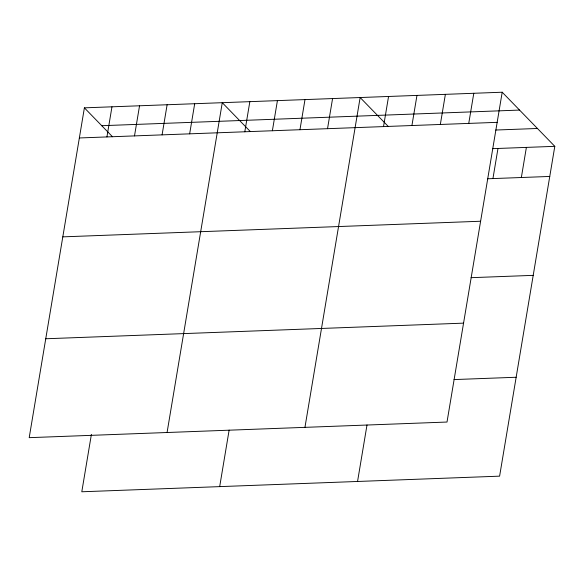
<?xml version="1.0" encoding="UTF-8"?>
<svg xmlns="http://www.w3.org/2000/svg" width="584" height="584" viewBox="0 0 584 584"><rect width="100%" height="100%" fill="white"/><g stroke="black" fill="none" stroke-linecap="round" stroke-linejoin="round"><path stroke-width="0.88" d="M84.395 107.843L29.2 437.664L447.008 422.042L502.204 92.221L84.395 107.843L112.478 136.744M106.93 136.933L111.967 106.814M134.502 135.904L139.547 105.784M91.403 434.379L81.796 491.779L499.605 476.157L554.8 146.336L502.204 92.221M162.082 134.868L167.119 104.748M189.654 133.838L194.691 103.718M167.075 432.51L222.27 102.689L250.361 131.583M244.806 131.772L249.843 101.66M272.378 130.743L277.422 100.623M219.679 486.625L229.132 430.109M299.957 129.714L304.994 99.594M327.529 128.684L332.573 98.565M304.95 427.357L360.146 97.535L388.236 126.429M383.52 126.589L388.557 96.469M411.924 125.523L416.969 95.404M357.554 481.464L367.007 424.955M440.336 124.465L445.38 94.345M468.748 123.399L473.792 93.279M492.94 178.58L497.977 148.46M521.351 177.514L526.388 147.394M101.747 125.706L519.556 110.077M79.351 137.963L497.159 122.341M495.714 130.035L537.441 128.473M492.648 148.657L554.8 146.336M487.611 178.777L549.763 176.448M62.802 236.863L480.61 221.241M471.062 277.677L533.207 275.356M45.749 338.764L463.557 323.142M454.009 379.578L516.154 377.257"/></g></svg>
